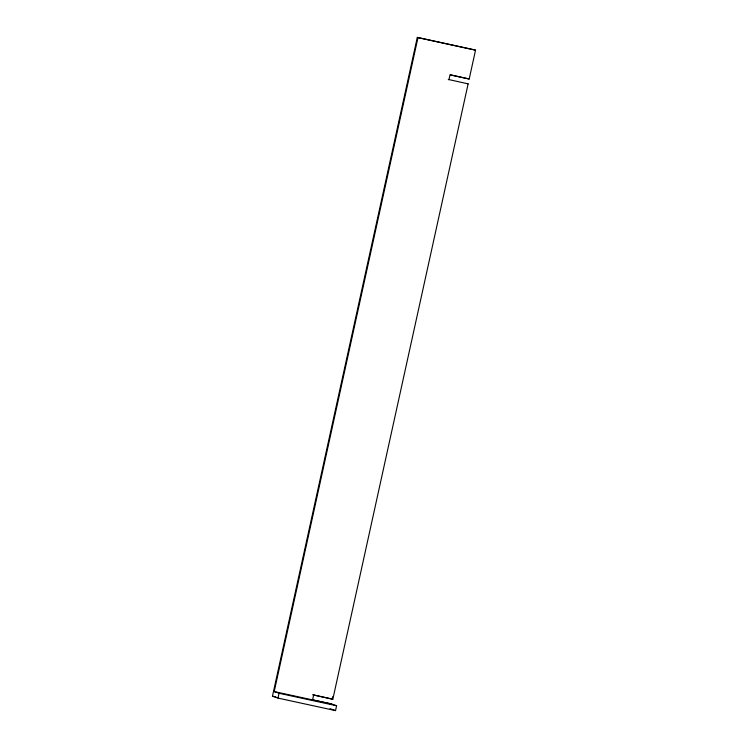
<?xml version="1.0" encoding="UTF-8"?>
<svg xmlns="http://www.w3.org/2000/svg" width="748" height="748" viewBox="0 0 748 748"><rect width="100%" height="100%" fill="white"/><g stroke="black" fill="none" stroke-linecap="round" stroke-linejoin="round"><path stroke-width="1.12" d="M313.636 695.06L312.58 699.904L311.897 699.67L331.084 703.84L336.6 705.757L335.543 710.6L277.976 698.099L272.459 696.182L417.3 37.4L475.541 50.135L469.192 79.008L450.006 74.837L448.94 79.681L448.267 79.447L468.126 83.851L332.832 699.23L312.963 694.827L332.832 699.23M336.6 705.757L279.041 693.256L274.198 691.573L417.973 37.634L417.3 37.4M277.976 698.099L279.041 693.256M332.149 698.997L332.654 696.715M417.973 37.634L475.541 50.135M450.464 74.847L469.192 79.008M274.198 691.573L331.766 704.074M272.459 696.182L275.844 696.921M467.453 83.617L468.126 83.851M330.027 708.683L335.543 710.6"/></g></svg>
